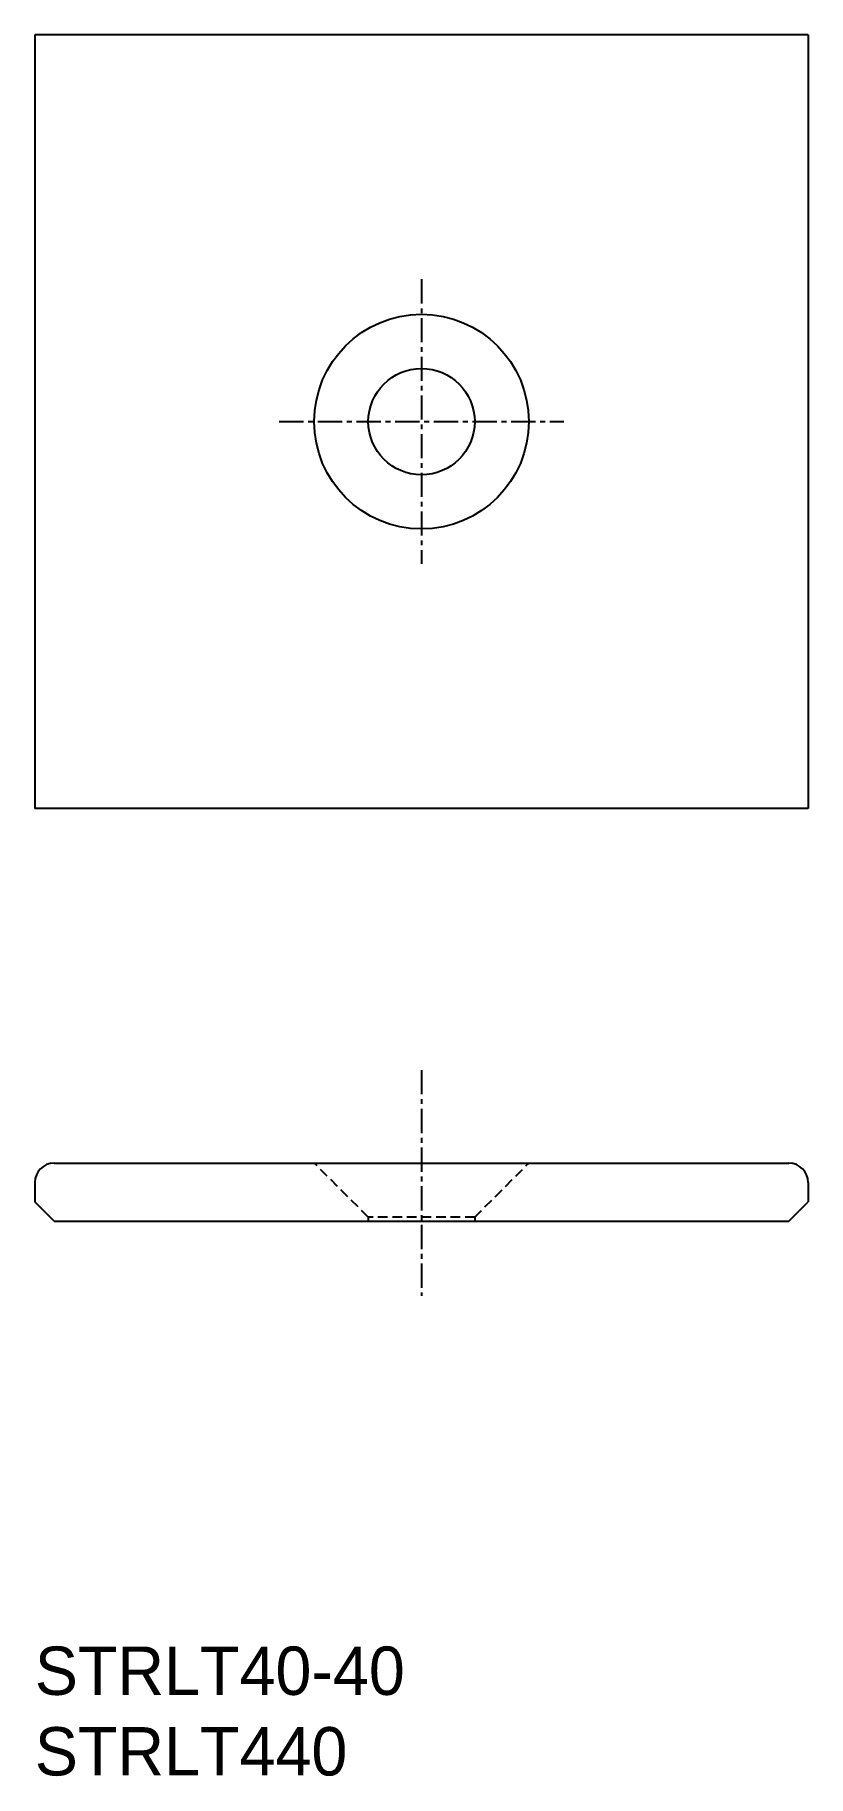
# Model space of a CAD drawing. Extents: x 10 to 50, y 10 to 100.
import ezdxf

# ---------------------------------------------------------------- set-up
doc = ezdxf.new("R2010")
doc.units = 0
doc.linetypes.add('CENTER', pattern=[2, 1.25, -0.25, 0.25, -0.25])
doc.linetypes.add('DASHED', pattern=[0.75, 0.5, -0.25])
doc.layers.get('0').update_dxf_attribs({"linetype": 'CONTINUOUS'})
doc.layers.add('CENTER', color=1, linetype='CENTER')

msp = doc.modelspace()

# ---------------------------------------------------------------- linework, layer by layer
at = {"color": 7, "linetype": 'CONTINUOUS'}
for p, q in [((50, 100), (10, 100)), ((50, 100), (10, 100)), ((10, 100), (10, 60)), ((50, 100), (50, 60)), ((50, 60), (10, 60)), ((50, 60), (10, 60)), ((11, 41.666), (49, 41.666)), ((10, 40.666), (10, 39.666)), ((50, 40.666), (50, 39.666)), ((11, 38.666), (10, 39.666)), ((49, 38.666), (50, 39.666)), ((11, 38.666), (49, 38.666))]:
    msp.add_line(p, q, dxfattribs=at)
at = {"color": 3, "linetype": 'DASHED'}
for p, q in [((27.25, 38.866), (24.45, 41.666)), ((32.75, 38.866), (35.55, 41.666)), ((32.75, 38.866), (27.25, 38.866)), ((27.25, 38.866), (27.25, 38.666)), ((32.75, 38.866), (32.75, 38.666))]:
    msp.add_line(p, q, dxfattribs=at)
at = {"color": 7, "linetype": 'CONTINUOUS'}
for radius in [5.55, 2.75]:
    msp.add_circle((30, 80), radius, dxfattribs=at)
for centre, start, end in [((11, 40.666), 90, 180), ((49, 40.666), 0, 90)]:
    msp.add_arc(centre, 1, start, end, dxfattribs=at)
at = {"layer": 'CENTER', "color": 1, "linetype": 'CENTER'}
for p, q in [((30, 87.358), (30, 72.642)), ((22.642, 80), (37.358, 80)), ((30, 46.469), (30, 34.804))]:
    msp.add_line(p, q, dxfattribs=at)

# ---------------------------------------------------------------- texts
at = {"color": 7, "linetype": 'CONTINUOUS'}
for s, p in [('STRLT40-40', (10, 14.167)), ('STRLT440', (10, 10))]:
    msp.add_text(s, height=2.5, dxfattribs=at).set_placement(p)

doc.saveas('drawing.dxf')
